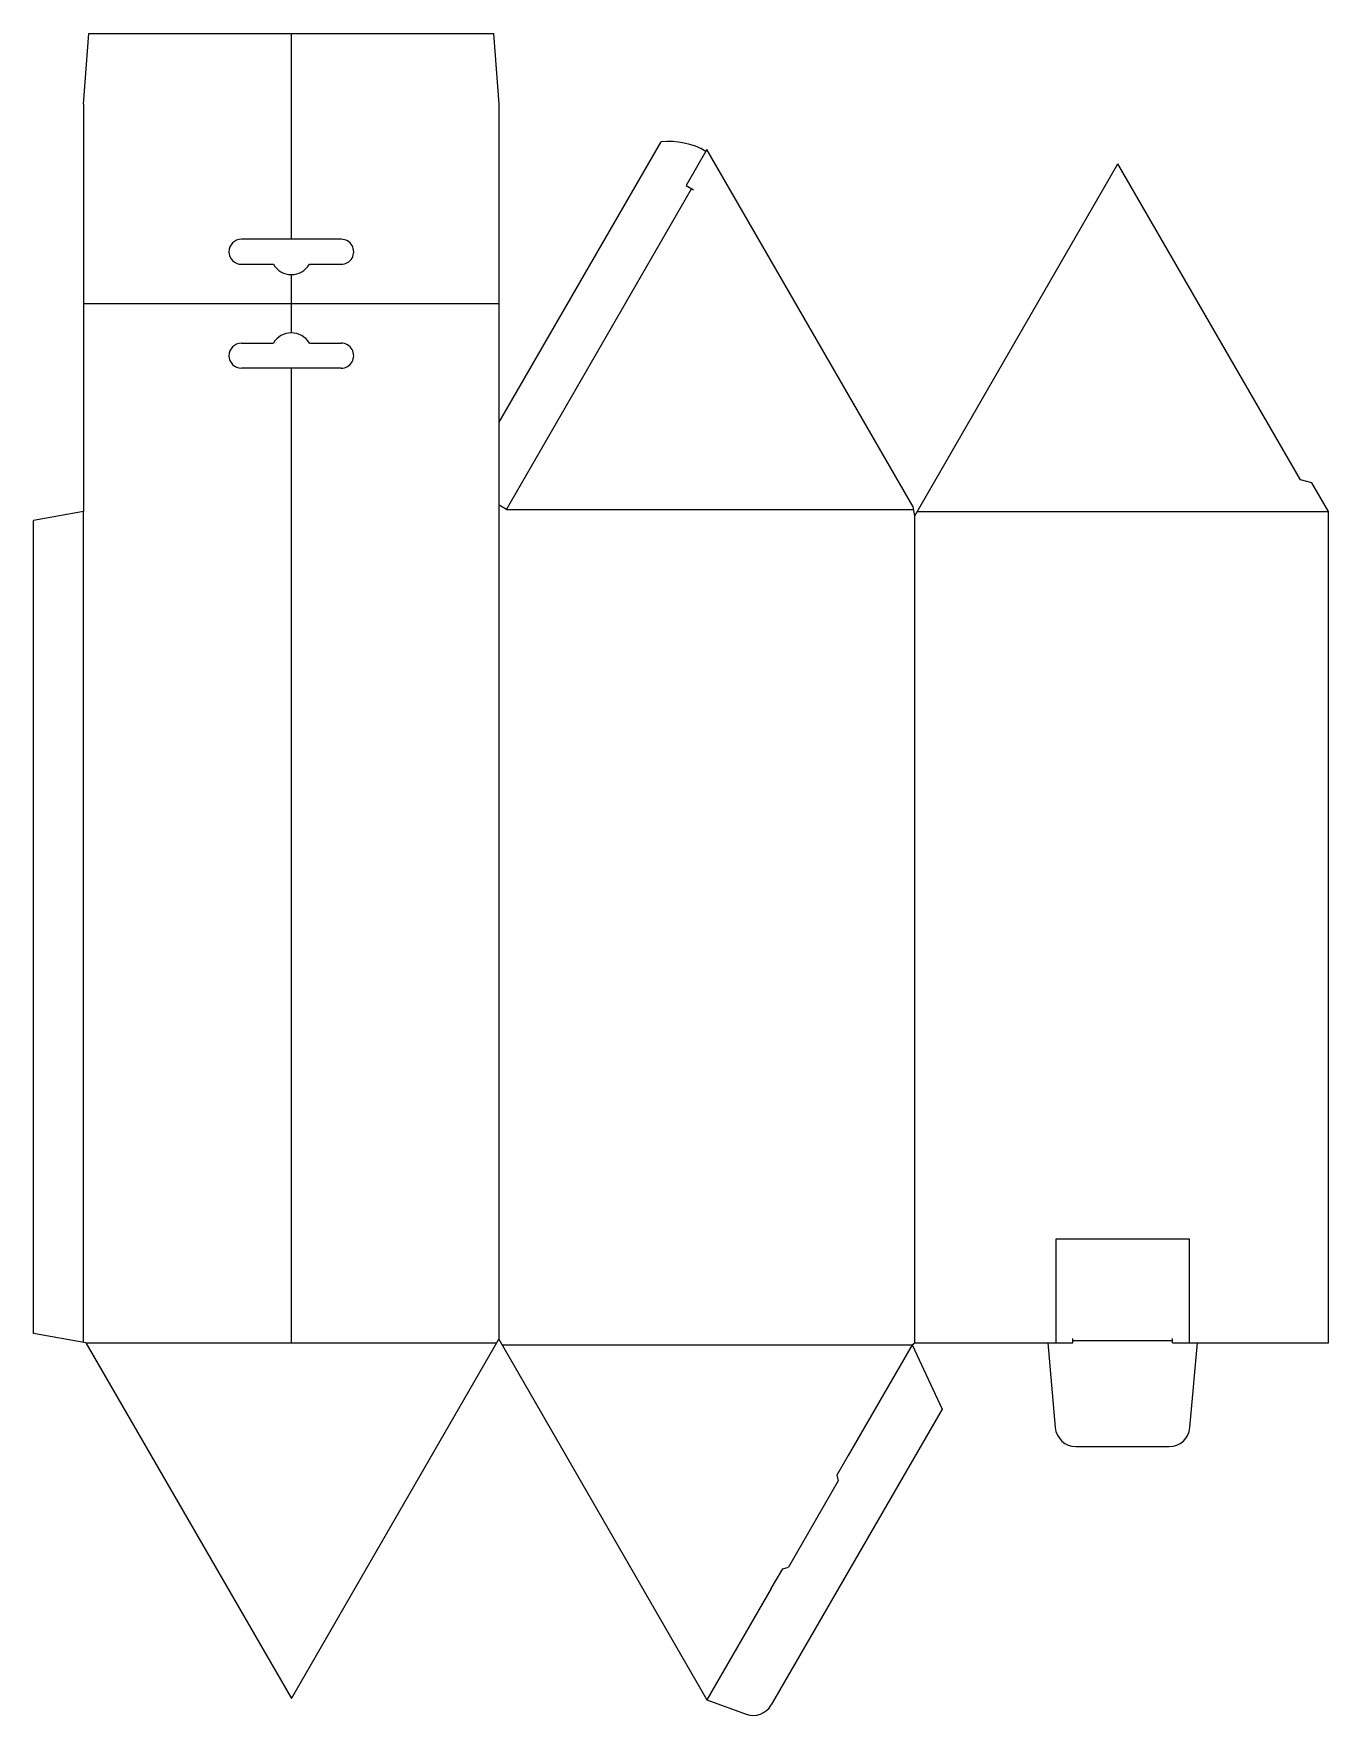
# Model space of a CAD drawing. Extents: x 0 to 312, y 0 to 405.
import ezdxf

# ---------------------------------------------------------------- set-up
doc = ezdxf.new("R2010")
doc.units = 0
doc.layers.add('Design', color=7, linetype='CONTINUOUS')

msp = doc.modelspace()

# ---------------------------------------------------------------- linework, layer by layer
at = {"layer": 'Design', "color": 1, "linetype": 'CONTINUOUS'}
for p, q in [((12, 387.68), (13.31, 404.68)), ((13.31, 404.68), (110.69, 404.68)), ((112, 387.68), (110.69, 404.68)), ((12, 387.68), (12, 289.68)), ((112, 291.18), (112, 387.68)), ((112, 311.18), (150.97, 378.67)), ((162, 376.78), (157, 368.12)), ((211.62, 290.84), (162, 376.78)), ((212, 288.68), (260.88, 373.35)), ((304.77, 297.34), (260.88, 373.35)), ((157, 368.12), (158.73, 367.12)), ((74, 355.18), (50, 355.18)), ((50, 349.18), (57.67, 349.18)), ((66.33, 349.18), (74, 349.18)), ((50, 330.18), (57.67, 330.18)), ((66.33, 330.18), (74, 330.18)), ((74, 324.18), (50, 324.18)), ((307.5, 296.6), (304.77, 297.34)), ((311.5, 289.68), (307.5, 296.6)), ((12, 289.68), (0, 287.56)), ((0, 91.89), (0, 287.56)), ((113.73, 290.18), (112, 291.18)), ((212, 288.68), (211.62, 290.84)), ((311.5, 89.68), (311.5, 289.68)), ((246, 89.68), (246, 114.68)), ((278, 114.68), (278, 89.68)), ((12.58, 89.68), (0, 91.89)), ((12.58, 89.68), (62, 4.07)), ((62, 4.07), (111.9, 90.5)), ((111.9, 90.5), (162, 3.73)), ((211.33, 89.18), (212, 89.68)), ((211.33, 89.18), (218.58, 73.72)), ((212, 89.68), (250, 89.68)), ((244, 89.68), (245.79, 69.24)), ((250, 89.68), (250, 90.68)), ((274, 89.68), (274, 90.68)), ((274, 89.68), (311.5, 89.68)), ((278.21, 69.24), (280, 89.68)), ((218.58, 73.72), (177.46, 2.5)), ((195.97, 62.56), (193.22, 57.8)), ((250.77, 64.68), (273.23, 64.68)), ((193.22, 57.8), (193.58, 56.43)), ((193.58, 56.43), (181.58, 35.65)), ((177.47, 30.52), (180.22, 35.28)), ((180.22, 35.28), (181.58, 35.65)), ((162, 3.73), (171.42, 0.3))]:
    msp.add_line(p, q, dxfattribs=at)
at = {"layer": 'Design', "color": 2, "linetype": 'CONTINUOUS'}
for p, q in [((62, 355.18), (62, 404.68)), ((113.73, 290.18), (158.3, 367.37)), ((62, 339.68), (62, 346.68)), ((112, 339.68), (12, 339.68)), ((62, 332.68), (62, 339.68)), ((62, 89.68), (62, 324.18)), ((12, 89.78), (12, 289.68)), ((112, 90.33), (112, 291.18)), ((113.73, 290.18), (211.74, 290.18)), ((212, 89.68), (212, 288.68)), ((212.58, 289.68), (311.5, 289.68)), ((246, 114.68), (278, 114.68)), ((12.58, 89.68), (111.42, 89.68)), ((112.67, 89.18), (211.33, 89.18)), ((211.33, 89.18), (195.97, 62.56)), ((250, 90.18), (274, 90.18)), ((177.47, 30.52), (162, 3.73))]:
    msp.add_line(p, q, dxfattribs=at)
at = {"layer": 'Design', "color": 1, "linetype": 'CONTINUOUS'}
for centre, radius, start, end in [((152.75, 360.76), 18, 60, 95.6849), ((50, 352.18), 3, -269.9991, -90.0009), ((74, 352.18), 3, -90.0009, 90.0009), ((62, 351.68), 5, -149.9966, -30.0034), ((62, 327.68), 5, 29.9977, 150.0023), ((50, 327.18), 3, 90.0007, 269.9993), ((74, 327.18), 3, -90.0006, 90.0006), ((250.77, 69.68), 5, -175.0085, -90.0009), ((273.23, 69.68), 5, -89.9992, -5.0039), ((173.13, 5), 5, -110.0039, -30.0025)]:
    msp.add_arc(centre, radius, start, end, dxfattribs=at)

doc.saveas('drawing.dxf')
